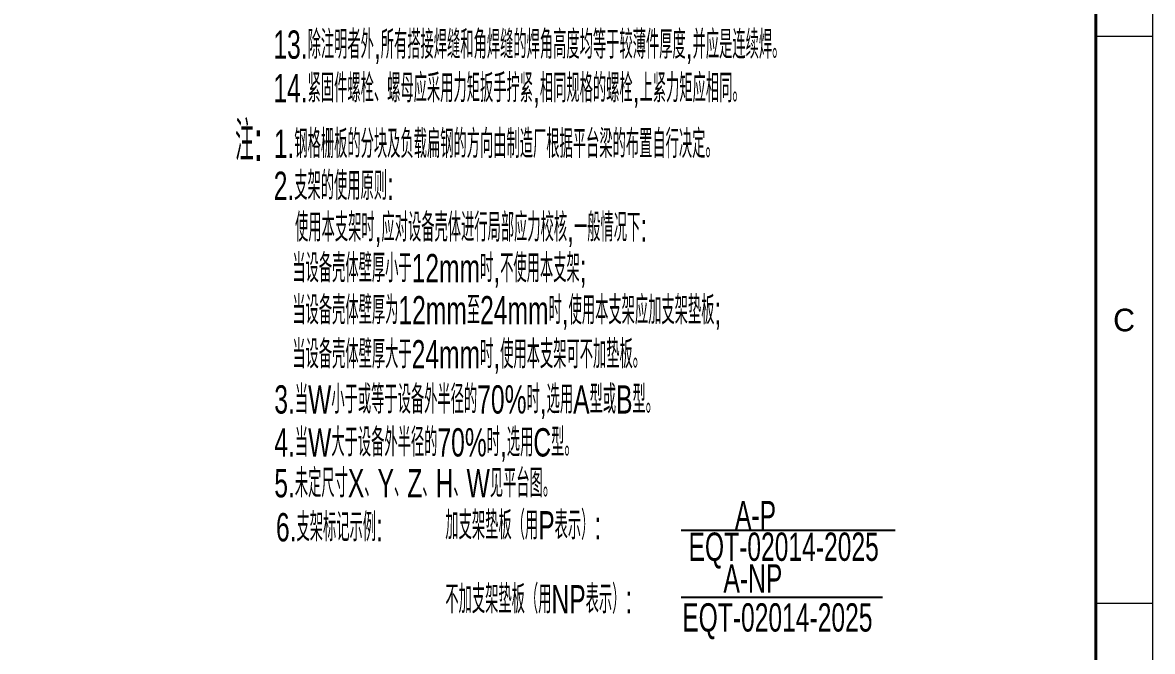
# Model space of a CAD drawing. Extents: x 148 to 221443, y -36682 to 6758.
# Drawn here: x 84999 to 88987, y -21137 to -18918 of the extents above; entities that cross this region are included whole.
import ezdxf
from ezdxf.enums import TextEntityAlignment as Align

# ---------------------------------------------------------------- set-up
doc = ezdxf.new("R2010")
doc.units = 0
doc.header["$LTSCALE"] = 10
doc.header["$MEASUREMENT"] = 0
doc.layers.add('2', color=4, linetype='Continuous')
doc.layers.add('2（细实线）', color=3, linetype='Continuous', lineweight=20)
doc.layers.add('图框层', color=7, linetype='Continuous', lineweight=15)
doc.styles.add('HZ', font='ROMS.SHX', dxfattribs={"width": 0.75, "bigfont": 'GBCBIG.SHX'})

# ---------------------------------------------------------------- blocks, each defined once
blk = doc.blocks.new('a2')
for p, q in [((15905.09, 9916.74), (15895.09, 9916.74)), ((15905.09, 9816.74), (15895.09, 9816.74))]:
    blk.add_line(p, q)
at = {"layer": '图框层', "ltscale": 10}
blk.add_lwpolyline([(15311.09, 10126.74), (15905.09, 10126.74), (15905.09, 9706.74), (15311.09, 9706.74)], close=True, dxfattribs=at)
at = {"layer": '图框层', "ltscale": 10, "const_width": 0.5}
blk.add_lwpolyline([(15336.09, 10116.74), (15895.09, 10116.74), (15895.09, 9716.74), (15336.09, 9716.74)], close=True, dxfattribs=at)
at = {"style": 'HZ'}
blk.add_text('C', height=4, dxfattribs=at).set_placement((15900.09, 9866.74), align=Align.MIDDLE)

msp = doc.modelspace()

# ---------------------------------------------------------------- linework, layer by layer
at = {"layer": '2', "color": 3, "linetype": 'Continuous'}
for p, q in [((87323.6701, -20709.235), (88078.131, -20708.6555)), ((87323.6701, -20945.3908), (88034.3555, -20945.0669))]:
    msp.add_line(p, q, dxfattribs=at)

# ---------------------------------------------------------------- block references
at = {"layer": '2（细实线）', "xscale": 20, "yscale": 20, "zscale": 20}
msp.add_blockref('a2', (-229115.2049, -217301.8951), dxfattribs=at)

# ---------------------------------------------------------------- texts
at = {"layer": '2', "color": 3, "linetype": 'Continuous', "style": 'HZ', "width": 0.65}
for s, height, p in [('13.除注明者外,所有搭接焊缝和角焊缝的焊角高度均等于较薄件厚度,并应是连续焊。', 100, (85884.1418, -19045.1793)), ('14.紧固件螺栓、螺母应采用力矩扳手拧紧,相同规格的螺栓,上紧力矩应相同。', 100, (85884.1418, -19198.8618)), ('注:', 139.99999, (85749.1455, -19405.6403)), ('1.钢格栅板的分块及负载扁钢的方向由制造厂根据平台梁的布置自行决定。', 100, (85885.684, -19395.6673)), ('2.支架的使用原则:', 100, (85885.383, -19543.555)), ('使用本支架时,应对设备壳体进行局部应力校核,一般情况下:', 100, (85960.7578, -19690.4713)), ('当设备壳体壁厚小于12mm时,不使用本支架;', 100, (85951.0078, -19834.1434)), ('当设备壳体壁厚为12mm至24mm时,使用本支架应加支架垫板;', 100, (85951.0078, -19982.5779)), ('当设备壳体壁厚大于24mm时,使用本支架可不加垫板。', 100, (85951.0078, -20138.0808)), ('3.当W小于或等于设备外半径的70%%%时,选用A型或B型。', 100, (85887.4464, -20297.3986)), ('4.当W大于设备外半径的70%%%时,选用C型。', 100, (85887.4464, -20448.9144)), ('5.未定尺寸X、Y、Z、H、W见平台图。', 100, (85887.4464, -20593.1056)), ('A-P', 100, (87513.2802, -20705.8673)), ('6.支架标记示例:', 100, (85893.3026, -20748.296)), ('加支架垫板（用P表示）:', 100, (86491.1736, -20741.6961)), ('EQT-02014-2025', 100, (87349.2797, -20817.2009)), ('A-NP', 100, (87472.5888, -20929.0232)), ('不加支架垫板（用NP表示）:', 100, (86491.1736, -21002.668)), ('EQT-02014-2025', 100, (87327.0662, -21066.7476))]:
    msp.add_text(s, height=height, dxfattribs=at).set_placement(p)

doc.saveas('drawing.dxf')
